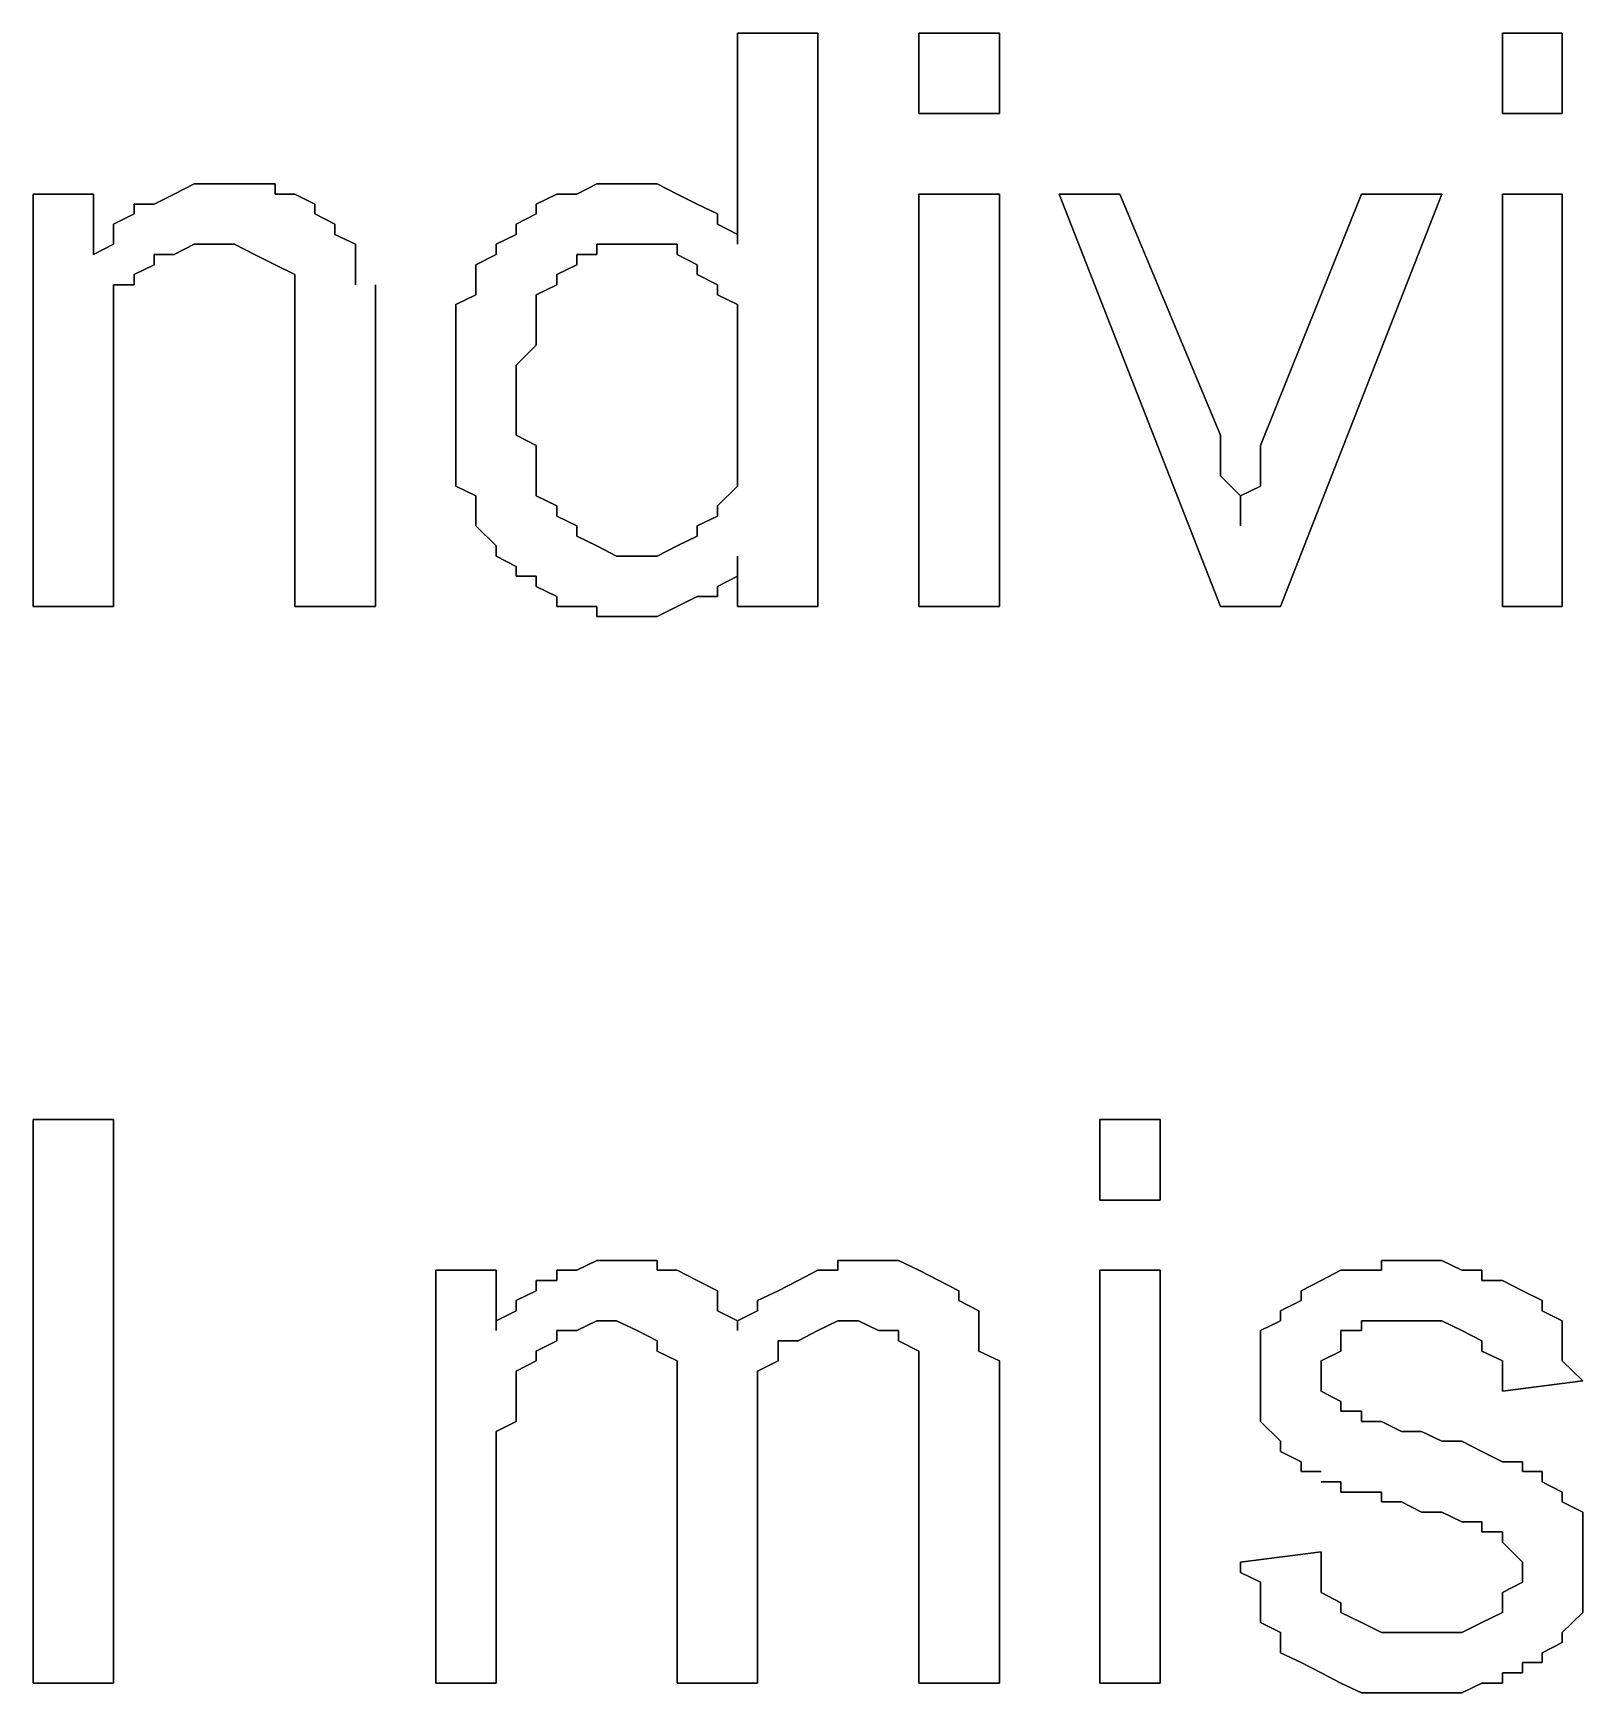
# Model space of a CAD drawing. Header units: metres. Extents: x 2.9 to 42.8, y 1.7 to 28.7.
# Drawn here: x 38.675 to 38.9467, y 21.8211 to 22.1121 of the extents above; entities that cross this region are included whole.
import ezdxf

# ---------------------------------------------------------------- set-up
doc = ezdxf.new("R2010")
doc.units = ezdxf.units.M
doc.layers.add('GRIS', color=8, linetype='Continuous')

msp = doc.modelspace()

# ---------------------------------------------------------------- linework, layer by layer
at = {"layer": 'GRIS', "lineweight": -3}
for points in [[(38.8126, 22.1121), (38.7985, 22.1121), (38.8126, 22.1121)], [(38.7985, 22.1121), (38.7985, 22.0751), (38.7985, 22.1121)], [(38.8126, 22.0116), (38.8126, 22.1121), (38.8126, 22.0116)], [(38.8444, 22.1121), (38.8303, 22.1121), (38.8444, 22.1121)], [(38.8303, 22.1121), (38.8303, 22.098), (38.8303, 22.1121)], [(38.8444, 22.098), (38.8444, 22.1121), (38.8444, 22.098)], [(38.9431, 22.1121), (38.9326, 22.1121), (38.9431, 22.1121)], [(38.9326, 22.1121), (38.9326, 22.098), (38.9326, 22.1121)], [(38.9431, 22.098), (38.9431, 22.1121), (38.9431, 22.098)], [(38.8303, 22.098), (38.8444, 22.098), (38.8303, 22.098)], [(38.9326, 22.098), (38.9431, 22.098), (38.9326, 22.098)], [(38.7032, 22.0857), (38.6997, 22.0839), (38.7032, 22.0857)], [(38.7068, 22.0857), (38.7032, 22.0857), (38.7068, 22.0857)], [(38.7103, 22.0857), (38.7068, 22.0857), (38.7103, 22.0857)], [(38.7138, 22.0857), (38.7103, 22.0857), (38.7138, 22.0857)], [(38.7174, 22.0857), (38.7138, 22.0857), (38.7174, 22.0857)], [(38.7174, 22.0839), (38.7174, 22.0857), (38.7174, 22.0839)], [(38.7738, 22.0857), (38.7703, 22.0839), (38.7738, 22.0857)], [(38.7773, 22.0857), (38.7738, 22.0857), (38.7773, 22.0857)], [(38.7809, 22.0857), (38.7773, 22.0857), (38.7809, 22.0857)], [(38.7844, 22.0857), (38.7809, 22.0857), (38.7844, 22.0857)], [(38.7879, 22.0839), (38.7844, 22.0857), (38.7879, 22.0839)], [(38.6856, 22.0839), (38.675, 22.0839), (38.6856, 22.0839)], [(38.675, 22.0839), (38.675, 22.0116), (38.675, 22.0839)], [(38.6856, 22.0733), (38.6856, 22.0839), (38.6856, 22.0733)], [(38.6962, 22.0821), (38.6927, 22.0821), (38.6962, 22.0821)], [(38.6927, 22.0821), (38.6927, 22.0804), (38.6927, 22.0821)], [(38.6997, 22.0839), (38.6962, 22.0821), (38.6997, 22.0839)], [(38.7209, 22.0839), (38.7174, 22.0839), (38.7209, 22.0839)], [(38.7244, 22.0821), (38.7209, 22.0839), (38.7244, 22.0821)], [(38.7244, 22.0804), (38.7244, 22.0821), (38.7244, 22.0804)], [(38.7668, 22.0839), (38.7632, 22.0821), (38.7668, 22.0839)], [(38.7632, 22.0821), (38.7632, 22.0804), (38.7632, 22.0821)], [(38.7703, 22.0839), (38.7668, 22.0839), (38.7703, 22.0839)], [(38.7914, 22.0821), (38.7879, 22.0839), (38.7914, 22.0821)], [(38.795, 22.0804), (38.7914, 22.0821), (38.795, 22.0804)], [(38.8444, 22.0839), (38.8303, 22.0839), (38.8444, 22.0839)], [(38.8303, 22.0839), (38.8303, 22.0116), (38.8303, 22.0839)], [(38.8444, 22.0116), (38.8444, 22.0839), (38.8444, 22.0116)], [(38.8655, 22.0839), (38.8549, 22.0839), (38.8655, 22.0839)], [(38.8549, 22.0839), (38.8832, 22.0116), (38.8549, 22.0839)], [(38.8832, 22.0416), (38.8655, 22.0839), (38.8832, 22.0416)], [(38.9079, 22.0839), (38.8902, 22.0398), (38.9079, 22.0839)], [(38.8937, 22.0116), (38.922, 22.0839), (38.8937, 22.0116)], [(38.922, 22.0839), (38.9079, 22.0839), (38.922, 22.0839)], [(38.9431, 22.0839), (38.9326, 22.0839), (38.9431, 22.0839)], [(38.9326, 22.0839), (38.9326, 22.0116), (38.9326, 22.0839)], [(38.9431, 22.0116), (38.9431, 22.0839), (38.9431, 22.0116)], [(38.6927, 22.0804), (38.6891, 22.0786), (38.6927, 22.0804)], [(38.6891, 22.0786), (38.6891, 22.0768), (38.6891, 22.0786)], [(38.7279, 22.0786), (38.7244, 22.0804), (38.7279, 22.0786)], [(38.7279, 22.0768), (38.7279, 22.0786), (38.7279, 22.0768)], [(38.7632, 22.0804), (38.7597, 22.0786), (38.7632, 22.0804)], [(38.7597, 22.0786), (38.7597, 22.0768), (38.7597, 22.0786)], [(38.795, 22.0786), (38.795, 22.0804), (38.795, 22.0786)], [(38.7985, 22.0768), (38.795, 22.0786), (38.7985, 22.0768)], [(38.6891, 22.0768), (38.6891, 22.0751), (38.6891, 22.0768)], [(38.7315, 22.0751), (38.7279, 22.0768), (38.7315, 22.0751)], [(38.7597, 22.0768), (38.7562, 22.0751), (38.7597, 22.0768)], [(38.7985, 22.0751), (38.7985, 22.0768), (38.7985, 22.0751)], [(38.6891, 22.0751), (38.6856, 22.0733), (38.6891, 22.0751)], [(38.6962, 22.0715), (38.6962, 22.0733), (38.6962, 22.0715)], [(38.6962, 22.0733), (38.6997, 22.0733), (38.6962, 22.0733)], [(38.6997, 22.0733), (38.7032, 22.0751), (38.6997, 22.0733)], [(38.7032, 22.0751), (38.7068, 22.0751), (38.7032, 22.0751)], [(38.7068, 22.0751), (38.7103, 22.0751), (38.7068, 22.0751)], [(38.7103, 22.0751), (38.7138, 22.0733), (38.7103, 22.0751)], [(38.7138, 22.0733), (38.7174, 22.0715), (38.7138, 22.0733)], [(38.7315, 22.0733), (38.7315, 22.0751), (38.7315, 22.0733)], [(38.7315, 22.0715), (38.7315, 22.0733), (38.7315, 22.0715)], [(38.7562, 22.0733), (38.7526, 22.0715), (38.7562, 22.0733)], [(38.7562, 22.0751), (38.7562, 22.0733), (38.7562, 22.0751)], [(38.7703, 22.0715), (38.7703, 22.0733), (38.7703, 22.0715)], [(38.7703, 22.0733), (38.7738, 22.0733), (38.7703, 22.0733)], [(38.7738, 22.0733), (38.7738, 22.0751), (38.7738, 22.0733)], [(38.7738, 22.0751), (38.7773, 22.0751), (38.7738, 22.0751)], [(38.7773, 22.0751), (38.7809, 22.0751), (38.7773, 22.0751)], [(38.7809, 22.0751), (38.7844, 22.0751), (38.7809, 22.0751)], [(38.7844, 22.0751), (38.7879, 22.0751), (38.7844, 22.0751)], [(38.7879, 22.0751), (38.7879, 22.0733), (38.7879, 22.0751)], [(38.7879, 22.0733), (38.7914, 22.0715), (38.7879, 22.0733)], [(38.6927, 22.0698), (38.6962, 22.0715), (38.6927, 22.0698)], [(38.6927, 22.068), (38.6927, 22.0698), (38.6927, 22.068)], [(38.7174, 22.0715), (38.7209, 22.0698), (38.7174, 22.0715)], [(38.7209, 22.0698), (38.7209, 22.0662), (38.7209, 22.0698)], [(38.7315, 22.068), (38.7315, 22.0715), (38.7315, 22.068)], [(38.7526, 22.0715), (38.7526, 22.0698), (38.7526, 22.0715)], [(38.7526, 22.0698), (38.7526, 22.068), (38.7526, 22.0698)], [(38.7668, 22.0698), (38.7703, 22.0715), (38.7668, 22.0698)], [(38.7668, 22.068), (38.7668, 22.0698), (38.7668, 22.068)], [(38.7914, 22.0715), (38.7914, 22.0698), (38.7914, 22.0715)], [(38.7914, 22.0698), (38.795, 22.068), (38.7914, 22.0698)], [(38.6891, 22.0662), (38.6891, 22.068), (38.6891, 22.0662)], [(38.6891, 22.068), (38.6927, 22.068), (38.6891, 22.068)], [(38.735, 22.0662), (38.735, 22.068), (38.735, 22.0662)], [(38.7526, 22.068), (38.7526, 22.0662), (38.7526, 22.068)], [(38.7632, 22.0662), (38.7668, 22.068), (38.7632, 22.0662)], [(38.795, 22.068), (38.795, 22.0662), (38.795, 22.068)], [(38.6891, 22.0627), (38.6891, 22.0662), (38.6891, 22.0627)], [(38.7209, 22.0662), (38.7209, 22.0645), (38.7209, 22.0662)], [(38.7209, 22.0645), (38.7209, 22.061), (38.7209, 22.0645)], [(38.735, 22.0645), (38.735, 22.0662), (38.735, 22.0645)], [(38.735, 22.0627), (38.735, 22.0645), (38.735, 22.0627)], [(38.7526, 22.0662), (38.7491, 22.0645), (38.7526, 22.0662)], [(38.7491, 22.0645), (38.7491, 22.0627), (38.7491, 22.0645)], [(38.7632, 22.0645), (38.7632, 22.0662), (38.7632, 22.0645)], [(38.7632, 22.061), (38.7632, 22.0645), (38.7632, 22.061)], [(38.795, 22.0662), (38.7985, 22.0645), (38.795, 22.0662)], [(38.7985, 22.0645), (38.7985, 22.0627), (38.7985, 22.0645)], [(38.6891, 22.061), (38.6891, 22.0627), (38.6891, 22.061)], [(38.6891, 22.0592), (38.6891, 22.061), (38.6891, 22.0592)], [(38.7209, 22.061), (38.7209, 22.0592), (38.7209, 22.061)], [(38.735, 22.0592), (38.735, 22.0627), (38.735, 22.0592)], [(38.7491, 22.0627), (38.7491, 22.0592), (38.7491, 22.0627)], [(38.7632, 22.0592), (38.7632, 22.061), (38.7632, 22.0592)], [(38.7985, 22.0627), (38.7985, 22.0592), (38.7985, 22.0627)], [(38.6891, 22.0557), (38.6891, 22.0592), (38.6891, 22.0557)], [(38.7209, 22.0592), (38.7209, 22.0557), (38.7209, 22.0592)], [(38.735, 22.0557), (38.735, 22.0592), (38.735, 22.0557)], [(38.7491, 22.0592), (38.7491, 22.0574), (38.7491, 22.0592)], [(38.7632, 22.0574), (38.7632, 22.0592), (38.7632, 22.0574)], [(38.7985, 22.0592), (38.7985, 22.0574), (38.7985, 22.0592)], [(38.6891, 22.0539), (38.6891, 22.0557), (38.6891, 22.0539)], [(38.7209, 22.0557), (38.7209, 22.0116), (38.7209, 22.0557)], [(38.735, 22.0116), (38.735, 22.0557), (38.735, 22.0116)], [(38.7491, 22.0574), (38.7491, 22.0557), (38.7491, 22.0574)], [(38.7491, 22.0557), (38.7491, 22.0521), (38.7491, 22.0557)], [(38.7597, 22.0539), (38.7632, 22.0574), (38.7597, 22.0539)], [(38.7985, 22.0574), (38.7985, 22.0557), (38.7985, 22.0574)], [(38.7985, 22.0557), (38.7985, 22.0521), (38.7985, 22.0557)], [(38.6891, 22.0504), (38.6891, 22.0539), (38.6891, 22.0504)], [(38.7491, 22.0521), (38.7491, 22.0504), (38.7491, 22.0521)], [(38.7597, 22.0521), (38.7597, 22.0539), (38.7597, 22.0521)], [(38.7597, 22.0486), (38.7597, 22.0521), (38.7597, 22.0486)], [(38.7985, 22.0521), (38.7985, 22.0504), (38.7985, 22.0521)], [(38.6891, 22.0116), (38.6891, 22.0504), (38.6891, 22.0116)], [(38.7491, 22.0504), (38.7491, 22.0486), (38.7491, 22.0504)], [(38.7985, 22.0504), (38.7985, 22.0468), (38.7985, 22.0504)], [(38.7491, 22.0486), (38.7491, 22.0468), (38.7491, 22.0486)], [(38.7491, 22.0468), (38.7491, 22.0433), (38.7491, 22.0468)], [(38.7597, 22.0451), (38.7597, 22.0486), (38.7597, 22.0451)], [(38.7985, 22.0468), (38.7985, 22.0433), (38.7985, 22.0468)], [(38.7491, 22.0433), (38.7491, 22.0416), (38.7491, 22.0433)], [(38.7597, 22.0416), (38.7597, 22.0451), (38.7597, 22.0416)], [(38.7985, 22.0433), (38.7985, 22.0416), (38.7985, 22.0433)], [(38.7491, 22.0416), (38.7491, 22.0398), (38.7491, 22.0416)], [(38.7632, 22.0398), (38.7597, 22.0416), (38.7632, 22.0398)], [(38.7985, 22.0416), (38.7985, 22.038), (38.7985, 22.0416)], [(38.8832, 22.038), (38.8832, 22.0416), (38.8832, 22.038)], [(38.7491, 22.0398), (38.7491, 22.0363), (38.7491, 22.0398)], [(38.7632, 22.0363), (38.7632, 22.0398), (38.7632, 22.0363)], [(38.7985, 22.038), (38.7985, 22.0363), (38.7985, 22.038)], [(38.8832, 22.0363), (38.8832, 22.038), (38.8832, 22.0363)], [(38.8902, 22.0398), (38.8902, 22.038), (38.8902, 22.0398)], [(38.8902, 22.038), (38.8902, 22.0345), (38.8902, 22.038)], [(38.7491, 22.0363), (38.7491, 22.0345), (38.7491, 22.0363)], [(38.7632, 22.0345), (38.7632, 22.0363), (38.7632, 22.0345)], [(38.7985, 22.0363), (38.7985, 22.0345), (38.7985, 22.0363)], [(38.8832, 22.0345), (38.8832, 22.0363), (38.8832, 22.0345)], [(38.7491, 22.0345), (38.7491, 22.0327), (38.7491, 22.0345)], [(38.7491, 22.0327), (38.7526, 22.031), (38.7491, 22.0327)], [(38.7632, 22.0327), (38.7632, 22.0345), (38.7632, 22.0327)], [(38.7632, 22.031), (38.7632, 22.0327), (38.7632, 22.031)], [(38.7985, 22.0327), (38.795, 22.0292), (38.7985, 22.0327)], [(38.7985, 22.0345), (38.7985, 22.0327), (38.7985, 22.0345)], [(38.8867, 22.031), (38.8832, 22.0345), (38.8867, 22.031)], [(38.8902, 22.0327), (38.8867, 22.031), (38.8902, 22.0327)], [(38.8902, 22.0345), (38.8902, 22.0327), (38.8902, 22.0345)], [(38.7526, 22.031), (38.7526, 22.0274), (38.7526, 22.031)], [(38.7668, 22.0292), (38.7632, 22.031), (38.7668, 22.0292)], [(38.7668, 22.0274), (38.7668, 22.0292), (38.7668, 22.0274)], [(38.795, 22.0292), (38.795, 22.0274), (38.795, 22.0292)], [(38.8867, 22.031), (38.8867, 22.0274), (38.8867, 22.031)], [(38.8867, 22.0292), (38.8867, 22.031), (38.8867, 22.0292)], [(38.8867, 22.0274), (38.8867, 22.0292), (38.8867, 22.0274)], [(38.7526, 22.0274), (38.7526, 22.0257), (38.7526, 22.0274)], [(38.7703, 22.0257), (38.7668, 22.0274), (38.7703, 22.0257)], [(38.795, 22.0274), (38.7914, 22.0257), (38.795, 22.0274)], [(38.7526, 22.0257), (38.7562, 22.0222), (38.7526, 22.0257)], [(38.7703, 22.0239), (38.7703, 22.0257), (38.7703, 22.0239)], [(38.7738, 22.0222), (38.7703, 22.0239), (38.7738, 22.0222)], [(38.7914, 22.0239), (38.7879, 22.0222), (38.7914, 22.0239)], [(38.7914, 22.0257), (38.7914, 22.0239), (38.7914, 22.0257)], [(38.7562, 22.0222), (38.7562, 22.0204), (38.7562, 22.0222)], [(38.7562, 22.0204), (38.7597, 22.0186), (38.7562, 22.0204)], [(38.7773, 22.0204), (38.7738, 22.0222), (38.7773, 22.0204)], [(38.7809, 22.0204), (38.7773, 22.0204), (38.7809, 22.0204)], [(38.7844, 22.0204), (38.7809, 22.0204), (38.7844, 22.0204)], [(38.7879, 22.0222), (38.7844, 22.0204), (38.7879, 22.0222)], [(38.7985, 22.0186), (38.7985, 22.0204), (38.7985, 22.0186)], [(38.7985, 22.0204), (38.7985, 22.0116), (38.7985, 22.0204)], [(38.7597, 22.0186), (38.7597, 22.0169), (38.7597, 22.0186)], [(38.7985, 22.0169), (38.7985, 22.0186), (38.7985, 22.0169)], [(38.7597, 22.0169), (38.7632, 22.0169), (38.7597, 22.0169)], [(38.7632, 22.0169), (38.7632, 22.0151), (38.7632, 22.0169)], [(38.7632, 22.0151), (38.7668, 22.0133), (38.7632, 22.0151)], [(38.795, 22.0151), (38.7985, 22.0169), (38.795, 22.0151)], [(38.795, 22.0133), (38.795, 22.0151), (38.795, 22.0133)], [(38.675, 22.0116), (38.6891, 22.0116), (38.675, 22.0116)], [(38.7209, 22.0116), (38.735, 22.0116), (38.7209, 22.0116)], [(38.7668, 22.0133), (38.7668, 22.0116), (38.7668, 22.0133)], [(38.7668, 22.0116), (38.7703, 22.0116), (38.7668, 22.0116)], [(38.7703, 22.0116), (38.7738, 22.0116), (38.7703, 22.0116)], [(38.7738, 22.0116), (38.7738, 22.0098), (38.7738, 22.0116)], [(38.7844, 22.0098), (38.7879, 22.0116), (38.7844, 22.0098)], [(38.7879, 22.0116), (38.7914, 22.0133), (38.7879, 22.0116)], [(38.7914, 22.0133), (38.795, 22.0133), (38.7914, 22.0133)], [(38.7985, 22.0116), (38.8126, 22.0116), (38.7985, 22.0116)], [(38.8303, 22.0116), (38.8444, 22.0116), (38.8303, 22.0116)], [(38.8832, 22.0116), (38.8937, 22.0116), (38.8832, 22.0116)], [(38.9326, 22.0116), (38.9431, 22.0116), (38.9326, 22.0116)], [(38.7738, 22.0098), (38.7773, 22.0098), (38.7738, 22.0098)], [(38.7773, 22.0098), (38.7809, 22.0098), (38.7773, 22.0098)], [(38.7809, 22.0098), (38.7844, 22.0098), (38.7809, 22.0098)], [(38.6891, 21.9216), (38.675, 21.9216), (38.6891, 21.9216)], [(38.675, 21.9216), (38.675, 21.8228), (38.675, 21.9216)], [(38.6891, 21.8228), (38.6891, 21.9216), (38.6891, 21.8228)], [(38.8726, 21.9216), (38.862, 21.9216), (38.8726, 21.9216)], [(38.862, 21.9216), (38.862, 21.9075), (38.862, 21.9216)], [(38.8726, 21.9075), (38.8726, 21.9216), (38.8726, 21.9075)], [(38.862, 21.9075), (38.8726, 21.9075), (38.862, 21.9075)], [(38.7562, 21.8952), (38.7456, 21.8952), (38.7562, 21.8952)], [(38.7456, 21.8952), (38.7456, 21.8228), (38.7456, 21.8952)], [(38.7562, 21.8846), (38.7562, 21.8952), (38.7562, 21.8846)], [(38.7703, 21.8952), (38.7668, 21.8952), (38.7703, 21.8952)], [(38.7668, 21.8952), (38.7668, 21.8934), (38.7668, 21.8952)], [(38.7738, 21.8969), (38.7703, 21.8952), (38.7738, 21.8969)], [(38.7773, 21.8969), (38.7738, 21.8969), (38.7773, 21.8969)], [(38.7809, 21.8969), (38.7773, 21.8969), (38.7809, 21.8969)], [(38.7844, 21.8969), (38.7809, 21.8969), (38.7844, 21.8969)], [(38.7844, 21.8952), (38.7844, 21.8969), (38.7844, 21.8952)], [(38.7879, 21.8952), (38.7844, 21.8952), (38.7879, 21.8952)], [(38.7914, 21.8934), (38.7879, 21.8952), (38.7914, 21.8934)], [(38.8126, 21.8952), (38.8091, 21.8934), (38.8126, 21.8952)], [(38.8161, 21.8952), (38.8126, 21.8952), (38.8161, 21.8952)], [(38.8197, 21.8969), (38.8161, 21.8969), (38.8197, 21.8969)], [(38.8161, 21.8969), (38.8161, 21.8952), (38.8161, 21.8969)], [(38.8232, 21.8969), (38.8197, 21.8969), (38.8232, 21.8969)], [(38.8267, 21.8969), (38.8232, 21.8969), (38.8267, 21.8969)], [(38.8303, 21.8952), (38.8267, 21.8969), (38.8303, 21.8952)], [(38.8338, 21.8934), (38.8303, 21.8952), (38.8338, 21.8934)], [(38.8726, 21.8952), (38.862, 21.8952), (38.8726, 21.8952)], [(38.862, 21.8952), (38.862, 21.8228), (38.862, 21.8952)], [(38.8726, 21.8228), (38.8726, 21.8952), (38.8726, 21.8228)], [(38.9043, 21.8952), (38.9008, 21.8934), (38.9043, 21.8952)], [(38.9079, 21.8952), (38.9043, 21.8952), (38.9079, 21.8952)], [(38.9114, 21.8952), (38.9079, 21.8952), (38.9114, 21.8952)], [(38.9149, 21.8969), (38.9114, 21.8969), (38.9149, 21.8969)], [(38.9114, 21.8969), (38.9114, 21.8952), (38.9114, 21.8969)], [(38.9184, 21.8969), (38.9149, 21.8969), (38.9184, 21.8969)], [(38.922, 21.8969), (38.9184, 21.8969), (38.922, 21.8969)], [(38.9255, 21.8952), (38.922, 21.8969), (38.9255, 21.8952)], [(38.929, 21.8952), (38.9255, 21.8952), (38.929, 21.8952)], [(38.929, 21.8934), (38.929, 21.8952), (38.929, 21.8934)], [(38.7668, 21.8934), (38.7632, 21.8934), (38.7668, 21.8934)], [(38.7632, 21.8934), (38.7632, 21.8916), (38.7632, 21.8934)], [(38.795, 21.8916), (38.7914, 21.8934), (38.795, 21.8916)], [(38.8091, 21.8934), (38.8056, 21.8916), (38.8091, 21.8934)], [(38.8373, 21.8916), (38.8338, 21.8934), (38.8373, 21.8916)], [(38.9008, 21.8934), (38.8973, 21.8916), (38.9008, 21.8934)], [(38.9326, 21.8934), (38.929, 21.8934), (38.9326, 21.8934)], [(38.9361, 21.8916), (38.9326, 21.8934), (38.9361, 21.8916)], [(38.7632, 21.8916), (38.7597, 21.8899), (38.7632, 21.8916)], [(38.7597, 21.8899), (38.7597, 21.8881), (38.7597, 21.8899)], [(38.795, 21.8899), (38.795, 21.8916), (38.795, 21.8899)], [(38.795, 21.8881), (38.795, 21.8899), (38.795, 21.8881)], [(38.8056, 21.8916), (38.802, 21.8899), (38.8056, 21.8916)], [(38.802, 21.8899), (38.802, 21.8881), (38.802, 21.8899)], [(38.8373, 21.8899), (38.8373, 21.8916), (38.8373, 21.8899)], [(38.8408, 21.8881), (38.8373, 21.8899), (38.8408, 21.8881)], [(38.8973, 21.8899), (38.8937, 21.8881), (38.8973, 21.8899)], [(38.8973, 21.8916), (38.8973, 21.8899), (38.8973, 21.8916)], [(38.9396, 21.8899), (38.9361, 21.8916), (38.9396, 21.8899)], [(38.9396, 21.8881), (38.9396, 21.8899), (38.9396, 21.8881)], [(38.7597, 21.8881), (38.7562, 21.8863), (38.7597, 21.8881)], [(38.7562, 21.8863), (38.7562, 21.8846), (38.7562, 21.8863)], [(38.7703, 21.8846), (38.7738, 21.8863), (38.7703, 21.8846)], [(38.7738, 21.8863), (38.7773, 21.8863), (38.7738, 21.8863)], [(38.7773, 21.8863), (38.7809, 21.8846), (38.7773, 21.8863)], [(38.7985, 21.8863), (38.795, 21.8881), (38.7985, 21.8863)], [(38.802, 21.8881), (38.7985, 21.8863), (38.802, 21.8881)], [(38.7985, 21.8863), (38.7985, 21.8846), (38.7985, 21.8863)], [(38.7985, 21.8846), (38.7985, 21.8863), (38.7985, 21.8846)], [(38.8126, 21.8846), (38.8161, 21.8863), (38.8126, 21.8846)], [(38.8161, 21.8863), (38.8197, 21.8863), (38.8161, 21.8863)], [(38.8197, 21.8863), (38.8232, 21.8846), (38.8197, 21.8863)], [(38.8408, 21.8846), (38.8408, 21.8881), (38.8408, 21.8846)], [(38.8937, 21.8863), (38.8902, 21.8846), (38.8937, 21.8863)], [(38.8937, 21.8881), (38.8937, 21.8863), (38.8937, 21.8881)], [(38.9079, 21.8846), (38.9079, 21.8863), (38.9079, 21.8846)], [(38.9079, 21.8863), (38.9114, 21.8863), (38.9079, 21.8863)], [(38.9114, 21.8863), (38.9149, 21.8863), (38.9114, 21.8863)], [(38.9149, 21.8863), (38.9184, 21.8863), (38.9149, 21.8863)], [(38.9184, 21.8863), (38.922, 21.8863), (38.9184, 21.8863)], [(38.922, 21.8863), (38.9255, 21.8846), (38.922, 21.8863)], [(38.9431, 21.8863), (38.9396, 21.8881), (38.9431, 21.8863)], [(38.9431, 21.8828), (38.9431, 21.8863), (38.9431, 21.8828)], [(38.7668, 21.8828), (38.7668, 21.8846), (38.7668, 21.8828)], [(38.7668, 21.8846), (38.7703, 21.8846), (38.7668, 21.8846)], [(38.7809, 21.8846), (38.7844, 21.8828), (38.7809, 21.8846)], [(38.8091, 21.8828), (38.8126, 21.8846), (38.8091, 21.8828)], [(38.8232, 21.8846), (38.8267, 21.8846), (38.8232, 21.8846)], [(38.8267, 21.8846), (38.8267, 21.8828), (38.8267, 21.8846)], [(38.8408, 21.8828), (38.8408, 21.8846), (38.8408, 21.8828)], [(38.8902, 21.8846), (38.8902, 21.8828), (38.8902, 21.8846)], [(38.9043, 21.8828), (38.9043, 21.8846), (38.9043, 21.8828)], [(38.9043, 21.8846), (38.9079, 21.8846), (38.9043, 21.8846)], [(38.9255, 21.8846), (38.929, 21.8828), (38.9255, 21.8846)], [(38.7632, 21.881), (38.7668, 21.8828), (38.7632, 21.881)], [(38.7632, 21.8793), (38.7632, 21.881), (38.7632, 21.8793)], [(38.7844, 21.8828), (38.7844, 21.881), (38.7844, 21.8828)], [(38.7844, 21.881), (38.7879, 21.8793), (38.7844, 21.881)], [(38.8056, 21.881), (38.8056, 21.8828), (38.8056, 21.881)], [(38.8056, 21.8828), (38.8091, 21.8828), (38.8056, 21.8828)], [(38.8056, 21.8793), (38.8056, 21.881), (38.8056, 21.8793)], [(38.8267, 21.8828), (38.8303, 21.881), (38.8267, 21.8828)], [(38.8303, 21.881), (38.8303, 21.8793), (38.8303, 21.881)], [(38.8408, 21.881), (38.8408, 21.8828), (38.8408, 21.881)], [(38.8444, 21.8793), (38.8408, 21.881), (38.8444, 21.8793)], [(38.8902, 21.8828), (38.8902, 21.881), (38.8902, 21.8828)], [(38.8902, 21.881), (38.8902, 21.8775), (38.8902, 21.881)], [(38.9008, 21.8793), (38.9043, 21.881), (38.9008, 21.8793)], [(38.9043, 21.881), (38.9043, 21.8828), (38.9043, 21.881)], [(38.929, 21.8828), (38.929, 21.881), (38.929, 21.8828)], [(38.929, 21.881), (38.9326, 21.8793), (38.929, 21.881)], [(38.9431, 21.881), (38.9431, 21.8828), (38.9431, 21.881)], [(38.9431, 21.8793), (38.9431, 21.881), (38.9431, 21.8793)], [(38.7597, 21.8775), (38.7632, 21.8793), (38.7597, 21.8775)], [(38.7597, 21.8758), (38.7597, 21.8775), (38.7597, 21.8758)], [(38.7879, 21.8793), (38.7879, 21.8775), (38.7879, 21.8793)], [(38.7879, 21.8775), (38.7879, 21.8758), (38.7879, 21.8775)], [(38.802, 21.8775), (38.8056, 21.8793), (38.802, 21.8775)], [(38.802, 21.8758), (38.802, 21.8775), (38.802, 21.8758)], [(38.8303, 21.8793), (38.8303, 21.8775), (38.8303, 21.8793)], [(38.8303, 21.8775), (38.8303, 21.8758), (38.8303, 21.8775)], [(38.8444, 21.8758), (38.8444, 21.8793), (38.8444, 21.8758)], [(38.8902, 21.8775), (38.8902, 21.8758), (38.8902, 21.8775)], [(38.9008, 21.8775), (38.9008, 21.8793), (38.9008, 21.8775)], [(38.9008, 21.874), (38.9008, 21.8775), (38.9008, 21.874)], [(38.9326, 21.8793), (38.9326, 21.8775), (38.9326, 21.8793)], [(38.9326, 21.8775), (38.9326, 21.874), (38.9326, 21.8775)], [(38.9467, 21.8758), (38.9431, 21.8793), (38.9467, 21.8758)], [(38.7597, 21.874), (38.7597, 21.8758), (38.7597, 21.874)], [(38.7879, 21.8758), (38.7879, 21.8722), (38.7879, 21.8758)], [(38.802, 21.874), (38.802, 21.8758), (38.802, 21.874)], [(38.8303, 21.8758), (38.8303, 21.874), (38.8303, 21.8758)], [(38.8444, 21.874), (38.8444, 21.8758), (38.8444, 21.874)], [(38.8902, 21.8758), (38.8902, 21.8722), (38.8902, 21.8758)], [(38.9326, 21.874), (38.9467, 21.8758), (38.9326, 21.874)], [(38.7597, 21.8722), (38.7597, 21.874), (38.7597, 21.8722)], [(38.7597, 21.8687), (38.7597, 21.8722), (38.7597, 21.8687)], [(38.7879, 21.8722), (38.7879, 21.8687), (38.7879, 21.8722)], [(38.802, 21.8705), (38.802, 21.874), (38.802, 21.8705)], [(38.8303, 21.874), (38.8303, 21.8705), (38.8303, 21.874)], [(38.8444, 21.8722), (38.8444, 21.874), (38.8444, 21.8722)], [(38.8444, 21.8228), (38.8444, 21.8722), (38.8444, 21.8228)], [(38.8902, 21.8722), (38.8902, 21.8705), (38.8902, 21.8722)], [(38.9043, 21.8722), (38.9008, 21.874), (38.9043, 21.8722)], [(38.9043, 21.8705), (38.9043, 21.8722), (38.9043, 21.8705)], [(38.7562, 21.8669), (38.7597, 21.8687), (38.7562, 21.8669)], [(38.7879, 21.8687), (38.7879, 21.8228), (38.7879, 21.8687)], [(38.802, 21.8687), (38.802, 21.8705), (38.802, 21.8687)], [(38.802, 21.8652), (38.802, 21.8687), (38.802, 21.8652)], [(38.8303, 21.8705), (38.8303, 21.8687), (38.8303, 21.8705)], [(38.8303, 21.8687), (38.8303, 21.8228), (38.8303, 21.8687)], [(38.8902, 21.8705), (38.8902, 21.8687), (38.8902, 21.8705)], [(38.8902, 21.8687), (38.8937, 21.8652), (38.8902, 21.8687)], [(38.9079, 21.8705), (38.9043, 21.8705), (38.9079, 21.8705)], [(38.9079, 21.8687), (38.9079, 21.8705), (38.9079, 21.8687)], [(38.9114, 21.8687), (38.9079, 21.8687), (38.9114, 21.8687)], [(38.9149, 21.8669), (38.9114, 21.8687), (38.9149, 21.8669)], [(38.7562, 21.8634), (38.7562, 21.8669), (38.7562, 21.8634)], [(38.9184, 21.8669), (38.9149, 21.8669), (38.9184, 21.8669)], [(38.922, 21.8652), (38.9184, 21.8669), (38.922, 21.8652)], [(38.7562, 21.8616), (38.7562, 21.8634), (38.7562, 21.8616)], [(38.802, 21.8228), (38.802, 21.8652), (38.802, 21.8228)], [(38.8937, 21.8652), (38.8937, 21.8634), (38.8937, 21.8652)], [(38.8937, 21.8634), (38.8973, 21.8616), (38.8937, 21.8634)], [(38.9255, 21.8652), (38.922, 21.8652), (38.9255, 21.8652)], [(38.929, 21.8634), (38.9255, 21.8652), (38.929, 21.8634)], [(38.9326, 21.8616), (38.929, 21.8634), (38.9326, 21.8616)], [(38.7562, 21.8599), (38.7562, 21.8616), (38.7562, 21.8599)], [(38.8973, 21.8616), (38.8973, 21.8599), (38.8973, 21.8616)], [(38.9361, 21.8616), (38.9326, 21.8616), (38.9361, 21.8616)], [(38.9361, 21.8599), (38.9361, 21.8616), (38.9361, 21.8599)], [(38.7562, 21.8228), (38.7562, 21.8599), (38.7562, 21.8228)], [(38.8973, 21.8599), (38.9008, 21.8599), (38.8973, 21.8599)], [(38.9008, 21.8581), (38.9043, 21.8581), (38.9008, 21.8581)], [(38.9043, 21.8581), (38.9043, 21.8563), (38.9043, 21.8581)], [(38.9396, 21.8599), (38.9361, 21.8599), (38.9396, 21.8599)], [(38.9396, 21.8581), (38.9396, 21.8599), (38.9396, 21.8581)], [(38.9431, 21.8563), (38.9396, 21.8581), (38.9431, 21.8563)], [(38.9043, 21.8563), (38.9079, 21.8563), (38.9043, 21.8563)], [(38.9079, 21.8563), (38.9114, 21.8563), (38.9079, 21.8563)], [(38.9114, 21.8563), (38.9114, 21.8546), (38.9114, 21.8563)], [(38.9114, 21.8546), (38.9149, 21.8546), (38.9114, 21.8546)], [(38.9149, 21.8546), (38.9184, 21.8528), (38.9149, 21.8546)], [(38.9431, 21.8546), (38.9431, 21.8563), (38.9431, 21.8546)], [(38.9467, 21.8528), (38.9431, 21.8546), (38.9467, 21.8528)], [(38.9184, 21.8528), (38.922, 21.8528), (38.9184, 21.8528)], [(38.922, 21.8528), (38.9255, 21.8511), (38.922, 21.8528)], [(38.9467, 21.8511), (38.9467, 21.8528), (38.9467, 21.8511)], [(38.9255, 21.8511), (38.929, 21.8511), (38.9255, 21.8511)], [(38.929, 21.8511), (38.929, 21.8493), (38.929, 21.8511)], [(38.929, 21.8493), (38.9326, 21.8493), (38.929, 21.8493)], [(38.9326, 21.8493), (38.9326, 21.8475), (38.9326, 21.8493)], [(38.9467, 21.8475), (38.9467, 21.8511), (38.9467, 21.8475)], [(38.9008, 21.8458), (38.8867, 21.844), (38.9008, 21.8458)], [(38.9008, 21.844), (38.9008, 21.8458), (38.9008, 21.844)], [(38.9326, 21.8475), (38.9361, 21.844), (38.9326, 21.8475)], [(38.9467, 21.8458), (38.9467, 21.8475), (38.9467, 21.8458)], [(38.9467, 21.844), (38.9467, 21.8458), (38.9467, 21.844)], [(38.8867, 21.844), (38.8867, 21.8422), (38.8867, 21.844)], [(38.9008, 21.8405), (38.9008, 21.844), (38.9008, 21.8405)], [(38.9361, 21.844), (38.9361, 21.8422), (38.9361, 21.844)], [(38.9467, 21.8405), (38.9467, 21.844), (38.9467, 21.8405)], [(38.8867, 21.8422), (38.8902, 21.8405), (38.8867, 21.8422)], [(38.8902, 21.8405), (38.8902, 21.8369), (38.8902, 21.8405)], [(38.9008, 21.8387), (38.9008, 21.8405), (38.9008, 21.8387)], [(38.9361, 21.8405), (38.9326, 21.8387), (38.9361, 21.8405)], [(38.9361, 21.8422), (38.9361, 21.8405), (38.9361, 21.8422)], [(38.9467, 21.8387), (38.9467, 21.8405), (38.9467, 21.8387)], [(38.8902, 21.8369), (38.8902, 21.8352), (38.8902, 21.8369)], [(38.9043, 21.8369), (38.9008, 21.8387), (38.9043, 21.8369)], [(38.9043, 21.8352), (38.9043, 21.8369), (38.9043, 21.8352)], [(38.9326, 21.8387), (38.9326, 21.8369), (38.9326, 21.8387)], [(38.9326, 21.8369), (38.9326, 21.8352), (38.9326, 21.8369)], [(38.9467, 21.8369), (38.9467, 21.8387), (38.9467, 21.8369)], [(38.9467, 21.8352), (38.9467, 21.8369), (38.9467, 21.8352)], [(38.8902, 21.8352), (38.8902, 21.8334), (38.8902, 21.8352)], [(38.9079, 21.8334), (38.9043, 21.8352), (38.9079, 21.8334)], [(38.9326, 21.8352), (38.929, 21.8334), (38.9326, 21.8352)], [(38.9431, 21.8317), (38.9467, 21.8352), (38.9431, 21.8317)], [(38.8902, 21.8334), (38.8937, 21.8317), (38.8902, 21.8334)], [(38.8937, 21.8317), (38.8937, 21.8299), (38.8937, 21.8317)], [(38.9114, 21.8317), (38.9079, 21.8334), (38.9114, 21.8317)], [(38.9149, 21.8317), (38.9114, 21.8317), (38.9149, 21.8317)], [(38.9184, 21.8317), (38.9149, 21.8317), (38.9184, 21.8317)], [(38.922, 21.8317), (38.9184, 21.8317), (38.922, 21.8317)], [(38.9255, 21.8317), (38.922, 21.8317), (38.9255, 21.8317)], [(38.929, 21.8334), (38.9255, 21.8317), (38.929, 21.8334)], [(38.9431, 21.8299), (38.9431, 21.8317), (38.9431, 21.8299)], [(38.8937, 21.8299), (38.8937, 21.8281), (38.8937, 21.8299)], [(38.8937, 21.8281), (38.8973, 21.8264), (38.8937, 21.8281)], [(38.9396, 21.8281), (38.9431, 21.8299), (38.9396, 21.8281)], [(38.9396, 21.8264), (38.9396, 21.8281), (38.9396, 21.8264)], [(38.8973, 21.8264), (38.9008, 21.8246), (38.8973, 21.8264)], [(38.9361, 21.8246), (38.9361, 21.8264), (38.9361, 21.8246)], [(38.9361, 21.8264), (38.9396, 21.8264), (38.9361, 21.8264)], [(38.675, 21.8228), (38.6891, 21.8228), (38.675, 21.8228)], [(38.7456, 21.8228), (38.7562, 21.8228), (38.7456, 21.8228)], [(38.7879, 21.8228), (38.802, 21.8228), (38.7879, 21.8228)], [(38.8303, 21.8228), (38.8444, 21.8228), (38.8303, 21.8228)], [(38.862, 21.8228), (38.8726, 21.8228), (38.862, 21.8228)], [(38.9008, 21.8246), (38.9043, 21.8228), (38.9008, 21.8246)], [(38.9043, 21.8228), (38.9079, 21.8211), (38.9043, 21.8228)], [(38.9255, 21.8211), (38.929, 21.8228), (38.9255, 21.8211)], [(38.929, 21.8228), (38.9326, 21.8228), (38.929, 21.8228)], [(38.9326, 21.8228), (38.9326, 21.8246), (38.9326, 21.8228)], [(38.9326, 21.8246), (38.9361, 21.8246), (38.9326, 21.8246)], [(38.9079, 21.8211), (38.9114, 21.8211), (38.9079, 21.8211)], [(38.9114, 21.8211), (38.9149, 21.8211), (38.9114, 21.8211)], [(38.9149, 21.8211), (38.9184, 21.8211), (38.9149, 21.8211)], [(38.9184, 21.8211), (38.922, 21.8211), (38.9184, 21.8211)], [(38.922, 21.8211), (38.9255, 21.8211), (38.922, 21.8211)]]:
    msp.add_lwpolyline(points, dxfattribs=at)
msp.add_lwpolyline([(38.8867, 22.0274), (38.8867, 22.0257), (38.8867, 22.0274), (38.8867, 22.0257)], close=True, dxfattribs=at)

doc.saveas('drawing.dxf')
